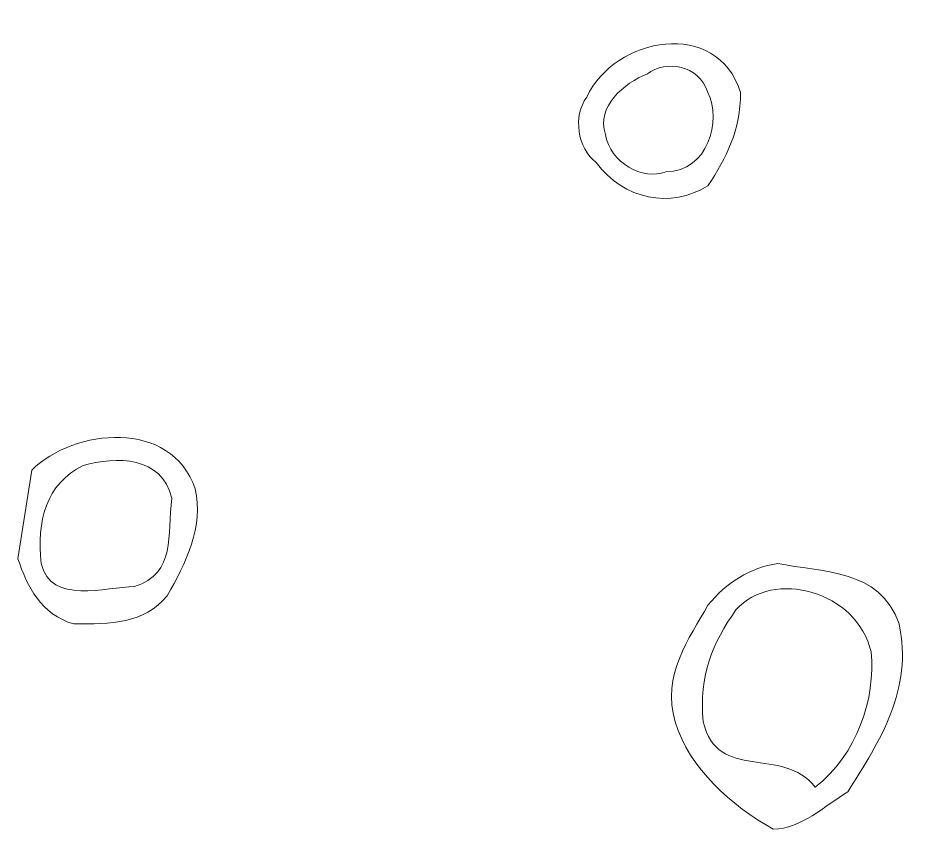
# Model space of a CAD drawing. Header units: centimetres. Extents: x -9.4 to 8.3, y -7.8 to 7.8.
# Drawn here: x -4.276 to -1.96, y 5.548 to 7.647 of the extents above; entities that cross this region are included whole.
import ezdxf

# ---------------------------------------------------------------- set-up
doc = ezdxf.new("R2010")
doc.units = ezdxf.units.CM
doc.header["$MEASUREMENT"] = 0
doc.layers.add('layer 1', color=7, linetype='Continuous')

msp = doc.modelspace()

# ---------------------------------------------------------------- linework, layer by layer
at = {"layer": 'layer 1', "color": 22, "lineweight": 9}
for points, knots in [([(-2.40612, 7.45438), (-2.40612, 7.35787), (-2.44233, 7.28547), (-2.49059, 7.21307), (-2.49059, 7.21307), (-2.5871, 7.15277), (-2.70776, 7.17688), (-2.78016, 7.2734), (-2.78016, 7.2734), (-2.82842, 7.30961), (-2.84046, 7.39405), (-2.80427, 7.44231), (-2.80427, 7.44231), (-2.73187, 7.59915), (-2.46644, 7.64741), (-2.40612, 7.45438)], [0, 0, 0, 0, 0.25, 0.25, 0.25, 0.25, 0.5, 0.5, 0.5, 0.5, 0.75, 0.75, 0.75, 0.75, 1, 1, 1, 1]), ([(-2.49059, 7.45438), (-2.45441, 7.38198), (-2.49059, 7.24929), (-2.59918, 7.24929), (-2.59918, 7.24929), (-2.6595, 7.22514), (-2.74394, 7.2734), (-2.75602, 7.3458), (-2.75602, 7.3458), (-2.78016, 7.4182), (-2.70776, 7.47853), (-2.64743, 7.50264), (-2.64743, 7.50264), (-2.59918, 7.53882), (-2.5147, 7.52679), (-2.49059, 7.45438)], [0, 0, 0, 0, 0.25, 0.25, 0.25, 0.25, 0.5, 0.5, 0.5, 0.5, 0.75, 0.75, 0.75, 0.75, 1, 1, 1, 1]), ([(-3.81773, 6.42886), (-3.79362, 6.33235), (-3.84187, 6.2358), (-3.89013, 6.15136), (-3.89013, 6.15136), (-3.95046, 6.07896), (-4.0349, 6.07896), (-4.13144, 6.07896), (-4.13144, 6.07896), (-4.21588, 6.1031), (-4.25207, 6.1755), (-4.27621, 6.24787), (-4.27621, 6.24787), (-4.27621, 6.24787), (-4.24003, 6.47712), (-4.24003, 6.47712), (-4.24003, 6.47712), (-4.13144, 6.5857), (-3.87806, 6.60985), (-3.81773, 6.42886)], [0, 0, 0, 0, 0.2, 0.2, 0.2, 0.2, 0.4, 0.4, 0.4, 0.4, 0.6, 0.6, 0.6, 0.6, 0.8, 0.8, 0.8, 0.8, 1, 1, 1, 1]), ([(-3.87806, 6.40471), (-3.89013, 6.3082), (-3.86602, 6.21169), (-3.9746, 6.1755), (-3.9746, 6.1755), (-4.04697, 6.1755), (-4.19177, 6.12721), (-4.21588, 6.2358), (-4.21588, 6.2358), (-4.22796, 6.34438), (-4.20381, 6.44093), (-4.1073, 6.48919), (-4.1073, 6.48919), (-4.02286, 6.5133), (-3.9022, 6.5133), (-3.87806, 6.40471)], [0, 0, 0, 0, 0.25, 0.25, 0.25, 0.25, 0.5, 0.5, 0.5, 0.5, 0.75, 0.75, 0.75, 0.75, 1, 1, 1, 1]), ([(-1.99592, 6.07896), (-1.95974, 5.91004), (-2.04418, 5.77735), (-2.12865, 5.64462), (-2.12865, 5.64462), (-2.18895, 5.60843), (-2.24927, 5.5481), (-2.32168, 5.5481), (-2.32168, 5.5481), (-2.43026, 5.60843), (-2.53885, 5.70494), (-2.57503, 5.8256), (-2.57503, 5.8256), (-2.61125, 5.94626), (-2.53885, 6.04277), (-2.49059, 6.12721), (-2.49059, 6.12721), (-2.44233, 6.18754), (-2.382, 6.22376), (-2.3096, 6.2358), (-2.3096, 6.2358), (-2.20102, 6.21169), (-2.04418, 6.22376), (-1.99592, 6.07896)], [0, 0, 0, 0, 0.1666667, 0.1666667, 0.1666667, 0.1666667, 0.3333333, 0.3333333, 0.3333333, 0.3333333, 0.5, 0.5, 0.5, 0.5, 0.6666667, 0.6666667, 0.6666667, 0.6666667, 0.8333333, 0.8333333, 0.8333333, 0.8333333, 1, 1, 1, 1]), ([(-2.06832, 6.00659), (-2.05625, 5.88593), (-2.1045, 5.74113), (-2.21309, 5.65669), (-2.21309, 5.65669), (-2.29753, 5.76527), (-2.46644, 5.66876), (-2.50266, 5.8256), (-2.50266, 5.8256), (-2.5147, 5.94626), (-2.47852, 6.0307), (-2.41819, 6.11518), (-2.41819, 6.11518), (-2.32168, 6.22376), (-2.1045, 6.16343), (-2.06832, 6.00659)], [0, 0, 0, 0, 0.25, 0.25, 0.25, 0.25, 0.5, 0.5, 0.5, 0.5, 0.75, 0.75, 0.75, 0.75, 1, 1, 1, 1])]:
    msp.add_open_spline(points, degree=3, knots=knots, dxfattribs=at)

doc.saveas('drawing.dxf')
